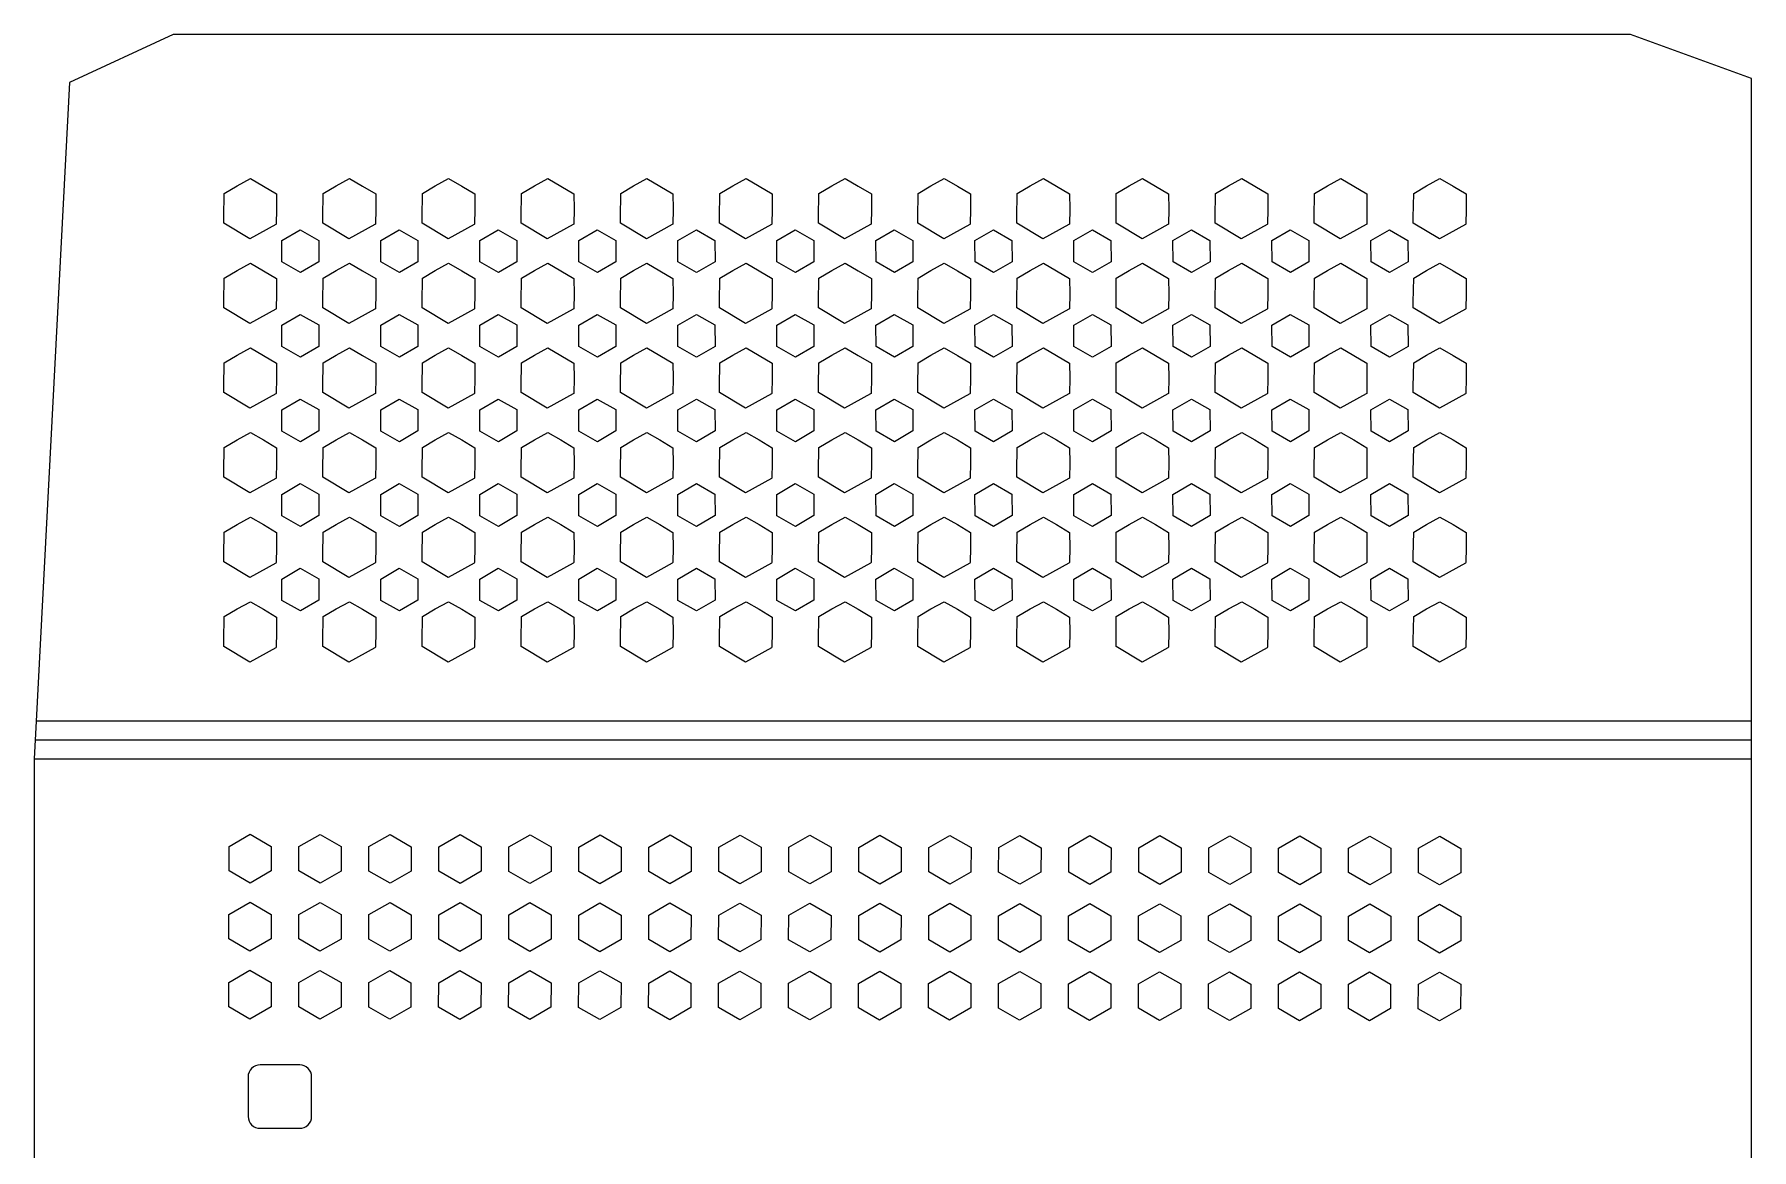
# Model space of a CAD drawing. Header units: inches. Extents: x -1 to 11.8, y 0 to 15.8.
# Drawn here: x -1.03 to 11.75, y 7.51 to 15.82 of the extents above; entities that cross this region are included whole.
import ezdxf

# ---------------------------------------------------------------- set-up
doc = ezdxf.new("R2010")
doc.units = ezdxf.units.IN

msp = doc.modelspace()

# ---------------------------------------------------------------- linework, layer by layer
at = {"layer": 'BEND'}
msp.add_line((-1.027, 10.563), (11.754, 10.563), dxfattribs=at)
at = {"layer": 'BEND_EXTENT'}
for p, q in [((11.754, 10.704), (-1.021, 10.704)), ((-1.034, 10.422), (11.754, 10.422))]:
    msp.add_line(p, q, dxfattribs=at)
at = {"layer": 'INTERIOR_PROFILES'}
for points in [[(0.571, 14.293), (0.377, 14.409), (0.377, 14.453), (0.38, 14.631), (0.476, 14.687), (0.575, 14.742), (0.673, 14.686), (0.769, 14.628), (0.77, 14.515), (0.768, 14.402), (0.764, 14.4)], [(1.309, 14.293), (1.115, 14.409), (1.115, 14.453), (1.118, 14.631), (1.214, 14.687), (1.313, 14.742), (1.411, 14.686), (1.508, 14.628), (1.508, 14.515), (1.506, 14.402), (1.502, 14.4)], [(2.047, 14.293), (1.854, 14.409), (1.853, 14.453), (1.856, 14.631), (1.952, 14.687), (2.051, 14.742), (2.149, 14.686), (2.246, 14.628), (2.247, 14.515), (2.244, 14.402), (2.241, 14.4)], [(2.786, 14.293), (2.592, 14.409), (2.591, 14.453), (2.594, 14.631), (2.69, 14.687), (2.789, 14.742), (2.887, 14.686), (2.984, 14.628), (2.985, 14.515), (2.983, 14.402), (2.979, 14.4)], [(3.524, 14.293), (3.33, 14.409), (3.33, 14.453), (3.333, 14.631), (3.429, 14.687), (3.527, 14.742), (3.625, 14.686), (3.722, 14.628), (3.723, 14.515), (3.721, 14.402), (3.717, 14.4)], [(4.071, 14.631), (4.167, 14.687), (4.266, 14.742), (4.364, 14.686), (4.46, 14.628), (4.461, 14.515), (4.459, 14.402), (4.455, 14.4), (4.262, 14.293), (4.068, 14.409), (4.068, 14.453)], [(5, 14.293), (4.806, 14.409), (4.806, 14.453), (4.809, 14.631), (4.905, 14.687), (5.004, 14.742), (5.102, 14.686), (5.199, 14.628), (5.199, 14.515), (5.197, 14.402), (5.193, 14.4)], [(5.738, 14.293), (5.544, 14.409), (5.544, 14.453), (5.547, 14.631), (5.643, 14.687), (5.742, 14.742), (5.84, 14.686), (5.937, 14.628), (5.937, 14.515), (5.935, 14.402), (5.932, 14.4)], [(6.477, 14.293), (6.283, 14.409), (6.282, 14.453), (6.285, 14.631), (6.381, 14.687), (6.48, 14.742), (6.578, 14.686), (6.675, 14.628), (6.676, 14.515), (6.674, 14.402), (6.67, 14.4)], [(7.215, 14.293), (7.021, 14.409), (7.021, 14.453), (7.023, 14.631), (7.12, 14.687), (7.218, 14.742), (7.316, 14.686), (7.413, 14.628), (7.414, 14.515), (7.412, 14.402), (7.408, 14.4)], [(7.953, 14.293), (7.759, 14.409), (7.759, 14.453), (7.762, 14.631), (7.858, 14.687), (7.957, 14.742), (8.055, 14.686), (8.151, 14.628), (8.152, 14.515), (8.15, 14.402), (8.146, 14.4)], [(8.691, 14.293), (8.497, 14.409), (8.497, 14.453), (8.5, 14.631), (8.596, 14.687), (8.695, 14.742), (8.793, 14.686), (8.889, 14.628), (8.89, 14.515), (8.888, 14.402), (8.884, 14.4)], [(9.429, 14.293), (9.235, 14.409), (9.235, 14.453), (9.238, 14.631), (9.334, 14.687), (9.433, 14.742), (9.531, 14.686), (9.628, 14.628), (9.628, 14.515), (9.626, 14.402), (9.623, 14.4)], [(1.085, 14.282), (1.085, 14.122), (0.948, 14.042), (0.81, 14.121), (0.809, 14.28), (0.946, 14.36)], [(1.822, 14.282), (1.823, 14.122), (1.685, 14.042), (1.547, 14.121), (1.546, 14.28), (1.684, 14.36)], [(2.559, 14.282), (2.56, 14.122), (2.423, 14.042), (2.284, 14.121), (2.284, 14.28), (2.421, 14.36)], [(3.297, 14.282), (3.297, 14.122), (3.16, 14.042), (3.022, 14.121), (3.021, 14.28), (3.158, 14.36)], [(4.034, 14.282), (4.035, 14.122), (3.897, 14.042), (3.759, 14.121), (3.758, 14.28), (3.896, 14.36)], [(4.771, 14.282), (4.772, 14.122), (4.635, 14.042), (4.496, 14.121), (4.496, 14.28), (4.633, 14.36)], [(5.508, 14.282), (5.509, 14.122), (5.372, 14.042), (5.234, 14.121), (5.233, 14.28), (5.37, 14.36)], [(6.246, 14.282), (6.247, 14.122), (6.109, 14.042), (5.971, 14.121), (5.97, 14.28), (6.108, 14.36)], [(6.983, 14.282), (6.984, 14.122), (6.846, 14.042), (6.708, 14.121), (6.707, 14.28), (6.845, 14.36)], [(7.72, 14.282), (7.721, 14.122), (7.584, 14.042), (7.446, 14.121), (7.445, 14.28), (7.582, 14.36)], [(8.458, 14.282), (8.458, 14.122), (8.321, 14.042), (8.183, 14.121), (8.182, 14.28), (8.319, 14.36)], [(9.195, 14.282), (9.196, 14.122), (9.058, 14.042), (8.92, 14.121), (8.919, 14.28), (9.057, 14.36)], [(0.571, 13.663), (0.377, 13.779), (0.377, 13.823), (0.38, 14.001), (0.476, 14.057), (0.575, 14.112), (0.673, 14.056), (0.769, 13.998), (0.77, 13.885), (0.768, 13.772), (0.764, 13.77)], [(1.309, 13.663), (1.115, 13.779), (1.115, 13.823), (1.118, 14.001), (1.214, 14.057), (1.313, 14.112), (1.411, 14.056), (1.508, 13.998), (1.508, 13.885), (1.506, 13.772), (1.502, 13.77)], [(2.047, 13.663), (1.854, 13.779), (1.853, 13.823), (1.856, 14.001), (1.952, 14.057), (2.051, 14.112), (2.149, 14.056), (2.246, 13.998), (2.247, 13.885), (2.244, 13.772), (2.241, 13.77)], [(2.786, 13.663), (2.592, 13.779), (2.591, 13.823), (2.594, 14.001), (2.69, 14.057), (2.789, 14.112), (2.887, 14.056), (2.984, 13.998), (2.985, 13.885), (2.983, 13.772), (2.979, 13.77)], [(3.524, 13.663), (3.33, 13.779), (3.33, 13.823), (3.333, 14.001), (3.429, 14.057), (3.527, 14.112), (3.625, 14.056), (3.722, 13.998), (3.723, 13.885), (3.721, 13.772), (3.717, 13.77)], [(4.262, 13.663), (4.068, 13.779), (4.068, 13.823), (4.071, 14.001), (4.167, 14.057), (4.266, 14.112), (4.364, 14.056), (4.46, 13.998), (4.461, 13.885), (4.459, 13.772), (4.455, 13.77)], [(5, 13.663), (4.806, 13.779), (4.806, 13.823), (4.809, 14.001), (4.905, 14.057), (5.004, 14.112), (5.102, 14.056), (5.199, 13.998), (5.199, 13.885), (5.197, 13.772), (5.193, 13.77)], [(5.738, 13.663), (5.544, 13.779), (5.544, 13.823), (5.547, 14.001), (5.643, 14.057), (5.742, 14.112), (5.84, 14.056), (5.937, 13.998), (5.937, 13.885), (5.935, 13.772), (5.932, 13.77)], [(6.477, 13.663), (6.283, 13.779), (6.282, 13.823), (6.285, 14.001), (6.381, 14.057), (6.48, 14.112), (6.578, 14.056), (6.675, 13.998), (6.676, 13.885), (6.674, 13.772), (6.67, 13.77)], [(7.215, 13.663), (7.021, 13.779), (7.021, 13.823), (7.023, 14.001), (7.12, 14.057), (7.218, 14.112), (7.316, 14.056), (7.413, 13.998), (7.414, 13.885), (7.412, 13.772), (7.408, 13.77)], [(7.953, 13.663), (7.759, 13.779), (7.759, 13.823), (7.762, 14.001), (7.858, 14.057), (7.957, 14.112), (8.055, 14.056), (8.151, 13.998), (8.152, 13.885), (8.15, 13.772), (8.146, 13.77)], [(8.691, 13.663), (8.497, 13.779), (8.497, 13.823), (8.5, 14.001), (8.596, 14.057), (8.695, 14.112), (8.793, 14.056), (8.889, 13.998), (8.89, 13.885), (8.888, 13.772), (8.884, 13.77)], [(9.429, 13.663), (9.235, 13.779), (9.235, 13.823), (9.238, 14.001), (9.334, 14.057), (9.433, 14.112), (9.531, 14.056), (9.628, 13.998), (9.628, 13.885), (9.626, 13.772), (9.623, 13.77)], [(1.085, 13.652), (1.085, 13.493), (0.948, 13.412), (0.81, 13.491), (0.809, 13.65), (0.946, 13.731)], [(1.822, 13.652), (1.823, 13.493), (1.685, 13.412), (1.547, 13.491), (1.546, 13.65), (1.684, 13.731)], [(2.559, 13.652), (2.56, 13.493), (2.423, 13.412), (2.284, 13.491), (2.284, 13.65), (2.421, 13.731)], [(3.297, 13.652), (3.297, 13.493), (3.16, 13.412), (3.022, 13.491), (3.021, 13.65), (3.158, 13.731)], [(4.034, 13.652), (4.035, 13.493), (3.897, 13.412), (3.759, 13.491), (3.758, 13.65), (3.896, 13.731)], [(4.771, 13.652), (4.772, 13.493), (4.635, 13.412), (4.496, 13.491), (4.496, 13.65), (4.633, 13.731)], [(5.508, 13.652), (5.509, 13.493), (5.372, 13.412), (5.234, 13.491), (5.233, 13.65), (5.37, 13.731)], [(6.246, 13.652), (6.247, 13.493), (6.109, 13.412), (5.971, 13.491), (5.97, 13.65), (6.108, 13.731)], [(6.983, 13.652), (6.984, 13.493), (6.846, 13.412), (6.708, 13.491), (6.707, 13.65), (6.845, 13.731)], [(7.72, 13.652), (7.721, 13.493), (7.584, 13.412), (7.446, 13.491), (7.445, 13.65), (7.582, 13.731)], [(8.458, 13.652), (8.458, 13.493), (8.321, 13.412), (8.183, 13.491), (8.182, 13.65), (8.319, 13.731)], [(9.195, 13.652), (9.196, 13.493), (9.058, 13.412), (8.92, 13.491), (8.919, 13.65), (9.057, 13.731)], [(0.571, 13.033), (0.377, 13.149), (0.377, 13.193), (0.38, 13.371), (0.476, 13.428), (0.575, 13.482), (0.673, 13.426), (0.769, 13.368), (0.77, 13.255), (0.768, 13.142), (0.764, 13.14)], [(1.309, 13.033), (1.115, 13.149), (1.115, 13.193), (1.118, 13.371), (1.214, 13.428), (1.313, 13.482), (1.411, 13.426), (1.508, 13.368), (1.508, 13.255), (1.506, 13.142), (1.502, 13.14)], [(2.047, 13.033), (1.854, 13.149), (1.853, 13.193), (1.856, 13.371), (1.952, 13.428), (2.051, 13.482), (2.149, 13.426), (2.246, 13.368), (2.247, 13.255), (2.244, 13.142), (2.241, 13.14)], [(2.786, 13.033), (2.592, 13.149), (2.591, 13.193), (2.594, 13.371), (2.69, 13.428), (2.789, 13.482), (2.887, 13.426), (2.984, 13.368), (2.985, 13.255), (2.983, 13.142), (2.979, 13.14)], [(3.524, 13.033), (3.33, 13.149), (3.33, 13.193), (3.333, 13.371), (3.429, 13.428), (3.527, 13.482), (3.625, 13.426), (3.722, 13.368), (3.723, 13.255), (3.721, 13.142), (3.717, 13.14)], [(4.262, 13.033), (4.068, 13.149), (4.068, 13.193), (4.071, 13.371), (4.167, 13.428), (4.266, 13.482), (4.364, 13.426), (4.46, 13.368), (4.461, 13.255), (4.459, 13.142), (4.455, 13.14)], [(5, 13.033), (4.806, 13.149), (4.806, 13.193), (4.809, 13.371), (4.905, 13.428), (5.004, 13.482), (5.102, 13.426), (5.199, 13.368), (5.199, 13.255), (5.197, 13.142), (5.193, 13.14)], [(5.738, 13.033), (5.544, 13.149), (5.544, 13.193), (5.547, 13.371), (5.643, 13.428), (5.742, 13.482), (5.84, 13.426), (5.937, 13.368), (5.937, 13.255), (5.935, 13.142), (5.932, 13.14)], [(6.477, 13.033), (6.283, 13.149), (6.282, 13.193), (6.285, 13.371), (6.381, 13.428), (6.48, 13.482), (6.578, 13.426), (6.675, 13.368), (6.676, 13.255), (6.674, 13.142), (6.67, 13.14)], [(7.215, 13.033), (7.021, 13.149), (7.021, 13.193), (7.023, 13.371), (7.12, 13.428), (7.218, 13.482), (7.316, 13.426), (7.413, 13.368), (7.414, 13.255), (7.412, 13.142), (7.408, 13.14)], [(7.953, 13.033), (7.759, 13.149), (7.759, 13.193), (7.762, 13.371), (7.858, 13.428), (7.957, 13.482), (8.055, 13.426), (8.151, 13.368), (8.152, 13.255), (8.15, 13.142), (8.146, 13.14)], [(8.691, 13.033), (8.497, 13.149), (8.497, 13.193), (8.5, 13.371), (8.596, 13.428), (8.695, 13.482), (8.793, 13.426), (8.889, 13.368), (8.89, 13.255), (8.888, 13.142), (8.884, 13.14)], [(9.429, 13.033), (9.235, 13.149), (9.235, 13.193), (9.238, 13.371), (9.334, 13.428), (9.433, 13.482), (9.531, 13.426), (9.628, 13.368), (9.628, 13.255), (9.626, 13.142), (9.623, 13.14)], [(1.085, 13.022), (1.085, 12.863), (0.948, 12.782), (0.81, 12.861), (0.809, 13.02), (0.946, 13.101)], [(1.822, 13.022), (1.823, 12.863), (1.685, 12.782), (1.547, 12.861), (1.546, 13.02), (1.684, 13.101)], [(2.559, 13.022), (2.56, 12.863), (2.423, 12.782), (2.284, 12.861), (2.284, 13.02), (2.421, 13.101)], [(3.297, 13.022), (3.297, 12.863), (3.16, 12.782), (3.022, 12.861), (3.021, 13.02), (3.158, 13.101)], [(4.034, 13.022), (4.035, 12.863), (3.897, 12.782), (3.759, 12.861), (3.758, 13.02), (3.896, 13.101)], [(4.771, 13.022), (4.772, 12.863), (4.635, 12.782), (4.496, 12.861), (4.496, 13.02), (4.633, 13.101)], [(5.508, 13.022), (5.509, 12.863), (5.372, 12.782), (5.234, 12.861), (5.233, 13.02), (5.37, 13.101)], [(6.246, 13.022), (6.247, 12.863), (6.109, 12.782), (5.971, 12.861), (5.97, 13.02), (6.108, 13.101)], [(6.983, 13.022), (6.984, 12.863), (6.846, 12.782), (6.708, 12.861), (6.707, 13.02), (6.845, 13.101)], [(7.72, 13.022), (7.721, 12.863), (7.584, 12.782), (7.446, 12.861), (7.445, 13.02), (7.582, 13.101)], [(8.458, 13.022), (8.458, 12.863), (8.321, 12.782), (8.183, 12.861), (8.182, 13.02), (8.319, 13.101)], [(9.195, 13.022), (9.196, 12.863), (9.058, 12.782), (8.92, 12.861), (8.919, 13.02), (9.057, 13.101)], [(0.571, 12.403), (0.377, 12.519), (0.377, 12.563), (0.38, 12.741), (0.476, 12.798), (0.575, 12.852), (0.673, 12.796), (0.769, 12.738), (0.77, 12.625), (0.768, 12.512), (0.764, 12.51)], [(1.309, 12.403), (1.115, 12.519), (1.115, 12.563), (1.118, 12.741), (1.214, 12.798), (1.313, 12.852), (1.411, 12.796), (1.508, 12.738), (1.508, 12.625), (1.506, 12.512), (1.502, 12.51)], [(2.047, 12.403), (1.854, 12.519), (1.853, 12.563), (1.856, 12.741), (1.952, 12.798), (2.051, 12.852), (2.149, 12.796), (2.246, 12.738), (2.247, 12.625), (2.244, 12.512), (2.241, 12.51)], [(2.786, 12.403), (2.592, 12.519), (2.591, 12.563), (2.594, 12.741), (2.69, 12.798), (2.789, 12.852), (2.887, 12.796), (2.984, 12.738), (2.985, 12.625), (2.983, 12.512), (2.979, 12.51)], [(3.524, 12.403), (3.33, 12.519), (3.33, 12.563), (3.333, 12.741), (3.429, 12.798), (3.527, 12.852), (3.625, 12.796), (3.722, 12.738), (3.723, 12.625), (3.721, 12.512), (3.717, 12.51)], [(4.262, 12.403), (4.068, 12.519), (4.068, 12.563), (4.071, 12.741), (4.167, 12.798), (4.266, 12.852), (4.364, 12.796), (4.46, 12.738), (4.461, 12.625), (4.459, 12.512), (4.455, 12.51)], [(5, 12.403), (4.806, 12.519), (4.806, 12.563), (4.809, 12.741), (4.905, 12.798), (5.004, 12.852), (5.102, 12.796), (5.199, 12.738), (5.199, 12.625), (5.197, 12.512), (5.193, 12.51)], [(5.738, 12.403), (5.544, 12.519), (5.544, 12.563), (5.547, 12.741), (5.643, 12.798), (5.742, 12.852), (5.84, 12.796), (5.937, 12.738), (5.937, 12.625), (5.935, 12.512), (5.932, 12.51)], [(6.477, 12.403), (6.283, 12.519), (6.282, 12.563), (6.285, 12.741), (6.381, 12.798), (6.48, 12.852), (6.578, 12.796), (6.675, 12.738), (6.676, 12.625), (6.674, 12.512), (6.67, 12.51)], [(7.215, 12.403), (7.021, 12.519), (7.021, 12.563), (7.023, 12.741), (7.12, 12.798), (7.218, 12.852), (7.316, 12.796), (7.413, 12.738), (7.414, 12.625), (7.412, 12.512), (7.408, 12.51)], [(7.953, 12.403), (7.759, 12.519), (7.759, 12.563), (7.762, 12.741), (7.858, 12.798), (7.957, 12.852), (8.055, 12.796), (8.151, 12.738), (8.152, 12.625), (8.15, 12.512), (8.146, 12.51)], [(8.691, 12.403), (8.497, 12.519), (8.497, 12.563), (8.5, 12.741), (8.596, 12.798), (8.695, 12.852), (8.793, 12.796), (8.889, 12.738), (8.89, 12.625), (8.888, 12.512), (8.884, 12.51)], [(9.429, 12.403), (9.235, 12.519), (9.235, 12.563), (9.238, 12.741), (9.334, 12.798), (9.433, 12.852), (9.531, 12.796), (9.628, 12.738), (9.628, 12.625), (9.626, 12.512), (9.623, 12.51)], [(1.085, 12.392), (1.085, 12.233), (0.948, 12.152), (0.81, 12.231), (0.809, 12.39), (0.946, 12.471)], [(1.822, 12.392), (1.823, 12.233), (1.685, 12.152), (1.547, 12.231), (1.546, 12.39), (1.684, 12.471)], [(2.559, 12.392), (2.56, 12.233), (2.423, 12.152), (2.284, 12.231), (2.284, 12.39), (2.421, 12.471)], [(3.297, 12.392), (3.297, 12.233), (3.16, 12.152), (3.022, 12.231), (3.021, 12.39), (3.158, 12.471)], [(4.034, 12.392), (4.035, 12.233), (3.897, 12.152), (3.759, 12.231), (3.758, 12.39), (3.896, 12.471)], [(4.771, 12.392), (4.772, 12.233), (4.635, 12.152), (4.496, 12.231), (4.496, 12.39), (4.633, 12.471)], [(5.508, 12.392), (5.509, 12.233), (5.372, 12.152), (5.234, 12.231), (5.233, 12.39), (5.37, 12.471)], [(6.246, 12.392), (6.247, 12.233), (6.109, 12.152), (5.971, 12.231), (5.97, 12.39), (6.108, 12.471)], [(6.983, 12.392), (6.984, 12.233), (6.846, 12.152), (6.708, 12.231), (6.707, 12.39), (6.845, 12.471)], [(7.72, 12.392), (7.721, 12.233), (7.584, 12.152), (7.446, 12.231), (7.445, 12.39), (7.582, 12.471)], [(8.458, 12.392), (8.458, 12.233), (8.321, 12.152), (8.183, 12.231), (8.182, 12.39), (8.319, 12.471)], [(9.195, 12.392), (9.196, 12.233), (9.058, 12.152), (8.92, 12.231), (8.919, 12.39), (9.057, 12.471)], [(0.571, 11.773), (0.377, 11.889), (0.377, 11.933), (0.38, 12.111), (0.476, 12.168), (0.575, 12.222), (0.673, 12.166), (0.769, 12.108), (0.77, 11.995), (0.768, 11.883), (0.764, 11.88)], [(1.309, 11.773), (1.115, 11.889), (1.115, 11.933), (1.118, 12.111), (1.214, 12.168), (1.313, 12.222), (1.411, 12.166), (1.508, 12.108), (1.508, 11.995), (1.506, 11.883), (1.502, 11.88)], [(2.047, 11.773), (1.854, 11.889), (1.853, 11.933), (1.856, 12.111), (1.952, 12.168), (2.051, 12.222), (2.149, 12.166), (2.246, 12.108), (2.247, 11.995), (2.244, 11.883), (2.241, 11.88)], [(2.786, 11.773), (2.592, 11.889), (2.591, 11.933), (2.594, 12.111), (2.69, 12.168), (2.789, 12.222), (2.887, 12.166), (2.984, 12.108), (2.985, 11.995), (2.983, 11.883), (2.979, 11.88)], [(3.524, 11.773), (3.33, 11.889), (3.33, 11.933), (3.333, 12.111), (3.429, 12.168), (3.527, 12.222), (3.625, 12.166), (3.722, 12.108), (3.723, 11.995), (3.721, 11.883), (3.717, 11.88)], [(4.262, 11.773), (4.068, 11.889), (4.068, 11.933), (4.071, 12.111), (4.167, 12.168), (4.266, 12.222), (4.364, 12.166), (4.46, 12.108), (4.461, 11.995), (4.459, 11.883), (4.455, 11.88)], [(5, 11.773), (4.806, 11.889), (4.806, 11.933), (4.809, 12.111), (4.905, 12.168), (5.004, 12.222), (5.102, 12.166), (5.199, 12.108), (5.199, 11.995), (5.197, 11.883), (5.193, 11.88)], [(5.738, 11.773), (5.544, 11.889), (5.544, 11.933), (5.547, 12.111), (5.643, 12.168), (5.742, 12.222), (5.84, 12.166), (5.937, 12.108), (5.937, 11.995), (5.935, 11.883), (5.932, 11.88)], [(6.283, 11.889), (6.282, 11.933), (6.285, 12.111), (6.381, 12.168), (6.48, 12.222), (6.578, 12.166), (6.675, 12.108), (6.676, 11.995), (6.674, 11.883), (6.67, 11.88), (6.477, 11.773)], [(7.215, 11.773), (7.021, 11.889), (7.021, 11.933), (7.023, 12.111), (7.12, 12.168), (7.218, 12.222), (7.316, 12.166), (7.413, 12.108), (7.414, 11.995), (7.412, 11.883), (7.408, 11.88)], [(7.953, 11.773), (7.759, 11.889), (7.759, 11.933), (7.762, 12.111), (7.858, 12.168), (7.957, 12.222), (8.055, 12.166), (8.151, 12.108), (8.152, 11.995), (8.15, 11.883), (8.146, 11.88)], [(8.691, 11.773), (8.497, 11.889), (8.497, 11.933), (8.5, 12.111), (8.596, 12.168), (8.695, 12.222), (8.793, 12.166), (8.889, 12.108), (8.89, 11.995), (8.888, 11.883), (8.884, 11.88)], [(9.429, 11.773), (9.235, 11.889), (9.235, 11.933), (9.238, 12.111), (9.334, 12.168), (9.433, 12.222), (9.531, 12.166), (9.628, 12.108), (9.628, 11.995), (9.626, 11.883), (9.623, 11.88)], [(1.085, 11.762), (1.085, 11.603), (0.948, 11.523), (0.81, 11.601), (0.809, 11.76), (0.946, 11.841)], [(1.822, 11.762), (1.823, 11.603), (1.685, 11.523), (1.547, 11.601), (1.546, 11.76), (1.684, 11.841)], [(2.284, 11.601), (2.284, 11.76), (2.421, 11.841), (2.559, 11.762), (2.56, 11.603), (2.423, 11.523)], [(3.297, 11.762), (3.297, 11.603), (3.16, 11.523), (3.022, 11.601), (3.021, 11.76), (3.158, 11.841)], [(4.034, 11.762), (4.035, 11.603), (3.897, 11.523), (3.759, 11.601), (3.758, 11.76), (3.896, 11.841)], [(4.771, 11.762), (4.772, 11.603), (4.635, 11.523), (4.496, 11.601), (4.496, 11.76), (4.633, 11.841)], [(5.508, 11.762), (5.509, 11.603), (5.372, 11.523), (5.234, 11.601), (5.233, 11.76), (5.37, 11.841)], [(6.246, 11.762), (6.247, 11.603), (6.109, 11.523), (5.971, 11.601), (5.97, 11.76), (6.108, 11.841)], [(6.983, 11.762), (6.984, 11.603), (6.846, 11.523), (6.708, 11.601), (6.707, 11.76), (6.845, 11.841)], [(7.72, 11.762), (7.721, 11.603), (7.584, 11.523), (7.446, 11.601), (7.445, 11.76), (7.582, 11.841)], [(8.458, 11.762), (8.458, 11.603), (8.321, 11.523), (8.183, 11.601), (8.182, 11.76), (8.319, 11.841)], [(9.195, 11.762), (9.196, 11.603), (9.058, 11.523), (8.92, 11.601), (8.919, 11.76), (9.057, 11.841)], [(0.571, 11.143), (0.377, 11.259), (0.377, 11.303), (0.38, 11.481), (0.476, 11.538), (0.575, 11.592), (0.673, 11.537), (0.769, 11.478), (0.77, 11.365), (0.768, 11.253), (0.764, 11.25)], [(1.309, 11.143), (1.115, 11.259), (1.115, 11.303), (1.118, 11.481), (1.214, 11.538), (1.313, 11.592), (1.411, 11.537), (1.508, 11.478), (1.508, 11.365), (1.506, 11.253), (1.502, 11.25)], [(2.047, 11.143), (1.854, 11.259), (1.853, 11.303), (1.856, 11.481), (1.952, 11.538), (2.051, 11.592), (2.149, 11.537), (2.246, 11.478), (2.247, 11.365), (2.244, 11.253), (2.241, 11.25)], [(2.591, 11.303), (2.594, 11.481), (2.69, 11.538), (2.789, 11.592), (2.887, 11.537), (2.984, 11.478), (2.985, 11.365), (2.983, 11.253), (2.979, 11.25), (2.786, 11.143), (2.592, 11.259)], [(3.524, 11.143), (3.33, 11.259), (3.33, 11.303), (3.333, 11.481), (3.429, 11.538), (3.527, 11.592), (3.625, 11.537), (3.722, 11.478), (3.723, 11.365), (3.721, 11.253), (3.717, 11.25)], [(4.262, 11.143), (4.068, 11.259), (4.068, 11.303), (4.071, 11.481), (4.167, 11.538), (4.266, 11.592), (4.364, 11.537), (4.46, 11.478), (4.461, 11.365), (4.459, 11.253), (4.455, 11.25)], [(5, 11.143), (4.806, 11.259), (4.806, 11.303), (4.809, 11.481), (4.905, 11.538), (5.004, 11.592), (5.102, 11.537), (5.199, 11.478), (5.199, 11.365), (5.197, 11.253), (5.193, 11.25)], [(5.738, 11.143), (5.544, 11.259), (5.544, 11.303), (5.547, 11.481), (5.643, 11.538), (5.742, 11.592), (5.84, 11.537), (5.937, 11.478), (5.937, 11.365), (5.935, 11.253), (5.932, 11.25)], [(6.477, 11.143), (6.283, 11.259), (6.282, 11.303), (6.285, 11.481), (6.381, 11.538), (6.48, 11.592), (6.578, 11.537), (6.675, 11.478), (6.676, 11.365), (6.674, 11.253), (6.67, 11.25)], [(7.215, 11.143), (7.021, 11.259), (7.021, 11.303), (7.023, 11.481), (7.12, 11.538), (7.218, 11.592), (7.316, 11.537), (7.413, 11.478), (7.414, 11.365), (7.412, 11.253), (7.408, 11.25)], [(7.953, 11.143), (7.759, 11.259), (7.759, 11.303), (7.762, 11.481), (7.858, 11.538), (7.957, 11.592), (8.055, 11.537), (8.151, 11.478), (8.152, 11.365), (8.15, 11.253), (8.146, 11.25)], [(8.691, 11.143), (8.497, 11.259), (8.497, 11.303), (8.5, 11.481), (8.596, 11.538), (8.695, 11.592), (8.793, 11.537), (8.889, 11.478), (8.89, 11.365), (8.888, 11.253), (8.884, 11.25)], [(9.429, 11.143), (9.235, 11.259), (9.235, 11.303), (9.238, 11.481), (9.334, 11.538), (9.433, 11.592), (9.531, 11.537), (9.628, 11.478), (9.628, 11.365), (9.626, 11.253), (9.623, 11.25)], [(0.573, 9.498), (0.416, 9.589), (0.416, 9.771), (0.574, 9.861), (0.731, 9.77), (0.731, 9.588)], [(1.094, 9.497), (0.937, 9.588), (0.937, 9.77), (1.095, 9.86), (1.252, 9.769), (1.252, 9.587)], [(1.615, 9.496), (1.458, 9.587), (1.458, 9.769), (1.616, 9.86), (1.773, 9.768), (1.773, 9.587)], [(2.136, 9.495), (1.979, 9.586), (1.979, 9.768), (2.137, 9.859), (2.294, 9.768), (2.294, 9.586)], [(2.657, 9.494), (2.5, 9.585), (2.5, 9.767), (2.658, 9.858), (2.815, 9.767), (2.815, 9.585)], [(3.178, 9.493), (3.021, 9.585), (3.021, 9.766), (3.179, 9.857), (3.336, 9.766), (3.336, 9.584)], [(3.699, 9.493), (3.542, 9.584), (3.542, 9.766), (3.7, 9.856), (3.857, 9.765), (3.857, 9.583)], [(4.22, 9.492), (4.063, 9.583), (4.063, 9.765), (4.221, 9.855), (4.378, 9.764), (4.378, 9.582)], [(4.742, 9.491), (4.584, 9.582), (4.585, 9.764), (4.742, 9.855), (4.899, 9.764), (4.899, 9.582)], [(5.263, 9.49), (5.105, 9.581), (5.106, 9.763), (5.263, 9.854), (5.421, 9.763), (5.42, 9.581)], [(5.784, 9.489), (5.626, 9.581), (5.627, 9.762), (5.784, 9.853), (5.942, 9.762), (5.941, 9.58)], [(6.305, 9.489), (6.147, 9.58), (6.148, 9.762), (6.305, 9.852), (6.463, 9.761), (6.462, 9.579)], [(6.826, 9.488), (6.669, 9.579), (6.669, 9.761), (6.826, 9.851), (6.984, 9.76), (6.983, 9.578)], [(7.347, 9.487), (7.19, 9.578), (7.19, 9.76), (7.348, 9.851), (7.505, 9.759), (7.505, 9.578)], [(7.868, 9.486), (7.711, 9.577), (7.711, 9.759), (7.869, 9.85), (8.026, 9.759), (8.026, 9.577)], [(8.389, 9.485), (8.232, 9.576), (8.232, 9.758), (8.39, 9.849), (8.547, 9.758), (8.547, 9.576)], [(8.91, 9.484), (8.753, 9.576), (8.753, 9.757), (8.911, 9.848), (9.068, 9.757), (9.068, 9.575)], [(9.431, 9.484), (9.274, 9.575), (9.274, 9.757), (9.432, 9.847), (9.589, 9.756), (9.589, 9.574)], [(0.572, 8.991), (0.415, 9.083), (0.415, 9.264), (0.573, 9.355), (0.73, 9.264), (0.73, 9.082)], [(1.093, 8.991), (0.936, 9.082), (0.936, 9.264), (1.094, 9.354), (1.251, 9.263), (1.251, 9.081)], [(1.614, 8.99), (1.457, 9.081), (1.457, 9.263), (1.615, 9.353), (1.772, 9.262), (1.772, 9.08)], [(2.135, 8.989), (1.978, 9.08), (1.978, 9.262), (2.136, 9.353), (2.293, 9.261), (2.293, 9.08)], [(2.656, 8.988), (2.499, 9.079), (2.499, 9.261), (2.657, 9.352), (2.814, 9.261), (2.814, 9.079)], [(3.178, 8.987), (3.02, 9.078), (3.02, 9.26), (3.178, 9.351), (3.335, 9.26), (3.335, 9.078)], [(3.699, 8.986), (3.541, 9.078), (3.542, 9.259), (3.699, 9.35), (3.857, 9.259), (3.856, 9.077)], [(4.22, 8.986), (4.062, 9.077), (4.063, 9.259), (4.22, 9.349), (4.378, 9.258), (4.377, 9.076)], [(4.741, 8.985), (4.583, 9.076), (4.584, 9.258), (4.741, 9.348), (4.899, 9.257), (4.898, 9.075)], [(5.262, 8.984), (5.105, 9.075), (5.105, 9.257), (5.262, 9.348), (5.42, 9.257), (5.419, 9.075)], [(5.783, 8.983), (5.626, 9.074), (5.626, 9.256), (5.783, 9.347), (5.941, 9.256), (5.941, 9.074)], [(6.304, 8.982), (6.147, 9.074), (6.147, 9.255), (6.305, 9.346), (6.462, 9.255), (6.462, 9.073)], [(6.825, 8.982), (6.668, 9.073), (6.668, 9.255), (6.826, 9.345), (6.983, 9.254), (6.983, 9.072)], [(7.346, 8.981), (7.189, 9.072), (7.189, 9.254), (7.347, 9.344), (7.504, 9.253), (7.504, 9.071)], [(7.867, 8.98), (7.71, 9.071), (7.71, 9.253), (7.868, 9.344), (8.025, 9.252), (8.025, 9.071)], [(8.388, 8.979), (8.231, 9.07), (8.231, 9.252), (8.389, 9.343), (8.546, 9.252), (8.546, 9.07)], [(8.909, 8.978), (8.752, 9.069), (8.752, 9.251), (8.91, 9.342), (9.067, 9.251), (9.067, 9.069)], [(9.43, 8.977), (9.273, 9.069), (9.273, 9.25), (9.431, 9.341), (9.588, 9.25), (9.588, 9.068)], [(0.571, 8.485), (0.414, 8.576), (0.414, 8.758), (0.572, 8.849), (0.729, 8.758), (0.729, 8.576)], [(1.092, 8.484), (0.935, 8.576), (0.935, 8.757), (1.093, 8.848), (1.25, 8.757), (1.25, 8.575)], [(1.614, 8.484), (1.456, 8.575), (1.456, 8.757), (1.614, 8.847), (1.771, 8.756), (1.771, 8.574)], [(2.135, 8.483), (1.977, 8.574), (1.978, 8.756), (2.135, 8.846), (2.293, 8.755), (2.292, 8.573)], [(2.656, 8.482), (2.498, 8.573), (2.499, 8.755), (2.656, 8.846), (2.814, 8.754), (2.813, 8.573)], [(3.177, 8.481), (3.019, 8.572), (3.02, 8.754), (3.177, 8.845), (3.335, 8.754), (3.334, 8.572)], [(3.698, 8.48), (3.54, 8.571), (3.541, 8.753), (3.698, 8.844), (3.856, 8.753), (3.855, 8.571)], [(4.219, 8.479), (4.062, 8.571), (4.062, 8.752), (4.219, 8.843), (4.377, 8.752), (4.377, 8.57)], [(4.74, 8.479), (4.583, 8.57), (4.583, 8.752), (4.741, 8.842), (4.898, 8.751), (4.898, 8.569)], [(5.261, 8.478), (5.104, 8.569), (5.104, 8.751), (5.262, 8.841), (5.419, 8.75), (5.419, 8.568)], [(5.782, 8.477), (5.625, 8.568), (5.625, 8.75), (5.783, 8.841), (5.94, 8.749), (5.94, 8.568)], [(6.303, 8.476), (6.146, 8.567), (6.146, 8.749), (6.304, 8.84), (6.461, 8.749), (6.461, 8.567)], [(6.824, 8.475), (6.667, 8.567), (6.667, 8.748), (6.825, 8.839), (6.982, 8.748), (6.982, 8.566)], [(7.345, 8.475), (7.188, 8.566), (7.188, 8.748), (7.346, 8.838), (7.503, 8.747), (7.503, 8.565)], [(7.866, 8.474), (7.709, 8.565), (7.709, 8.747), (7.867, 8.837), (8.024, 8.746), (8.024, 8.564)], [(8.387, 8.473), (8.23, 8.564), (8.23, 8.746), (8.388, 8.837), (8.545, 8.745), (8.545, 8.564)], [(8.909, 8.472), (8.751, 8.563), (8.752, 8.745), (8.909, 8.836), (9.066, 8.745), (9.066, 8.563)], [(9.43, 8.471), (9.272, 8.562), (9.273, 8.744), (9.43, 8.835), (9.588, 8.744), (9.587, 8.562)]]:
    msp.add_lwpolyline(points, close=True, dxfattribs=at)
msp.add_lwpolyline([(0.558, 7.76, 0.414214), (0.647, 7.672), (0.942, 7.672, 0.414214), (1.031, 7.76), (1.031, 8.055, 0.414214), (0.942, 8.144), (0.647, 8.144, 0.414214), (0.558, 8.055)], format="xyb", close=True, dxfattribs=at)
at = {"layer": 'OUTER_PROFILES'}
msp.add_lwpolyline([(11.754, 10.422), (11.754, 15.487), (10.852, 15.815), (0, 15.815), (-0.772, 15.456), (-1.021, 10.704), (-1.034, 10.422), (-1.034, 5.394), (-1.021, 5.111), (-0.772, 0.36), (0, 0), (10.852, 0), (11.754, 0.328), (11.754, 5.394), (11.754, 5.552)], close=True, dxfattribs=at)

doc.saveas('drawing.dxf')
